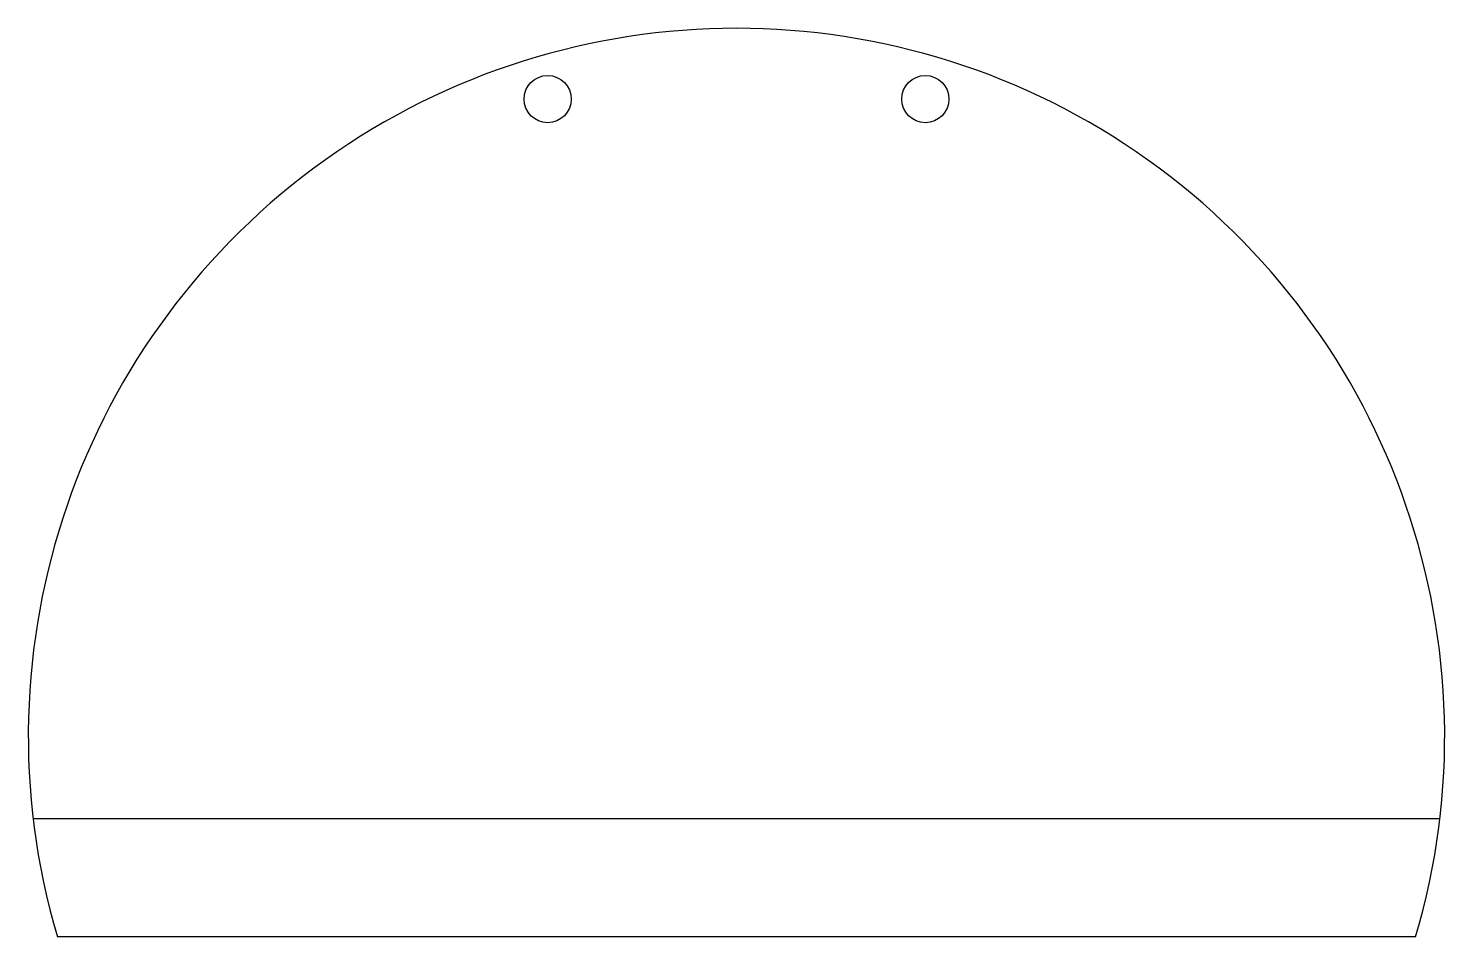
# Model space of a CAD drawing. Extents: x 0 to 300, y 0 to 192.
import ezdxf

# ---------------------------------------------------------------- set-up
doc = ezdxf.new("R2010")
doc.units = 0
doc.header["$MEASUREMENT"] = 0
doc.layers.get('0').update_dxf_attribs({"linetype": 'CONTINUOUS'})

msp = doc.modelspace()

# ---------------------------------------------------------------- linework, layer by layer
at = {"color": 1}
msp.add_line((298.98, 25), (1.02, 25), dxfattribs=at)
msp.add_line((293.85, 0), (6.15, 0))
for centre in [(110, 177.5), (190, 177.5)]:
    msp.add_circle(centre, 5, dxfattribs=at)
msp.add_arc((150, 42.5), 150, 343.5408, 196.4592)

doc.saveas('drawing.dxf')
